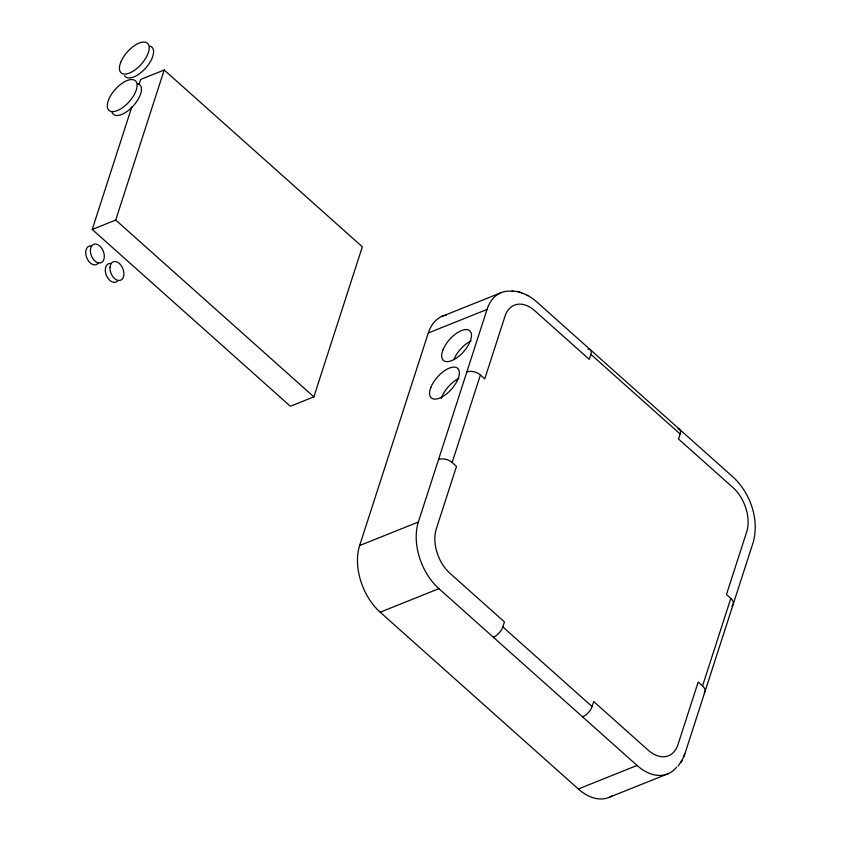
<?xml version="1.0" encoding="UTF-8"?>
<svg xmlns="http://www.w3.org/2000/svg" width="841" height="841" viewBox="0 0 841 841"><rect width="100%" height="100%" fill="white"/><g stroke="black" fill="none" stroke-linecap="round" stroke-linejoin="round"><path stroke-width="1.26" d="M139.08 84.426L140.689 79.422L164.184 70.013L362.334 246.802L313.872 396.847L290.376 406.256L92.226 229.456L131.806 106.933M92.226 229.456L115.722 220.048L164.184 70.013M611.964 795.922A49.556 31.853 68.2 0 1 578.324 788.984L380.185 612.195A49.556 31.853 68.2 0 1 359.633 545.536L428.29 332.983A49.556 31.853 68.2 0 1 446.424 314.997M676.49 767.255A49.556 31.853 68.2 0 1 637.058 765.457L438.918 588.668A49.556 31.853 68.2 0 1 418.366 522.019L487.023 309.467A49.556 31.853 68.2 0 1 512.947 291.396M493.352 637.236A9.913 4.647 -48.3 0 0 502.823 626.913L504.432 621.909L449.998 573.341A33.03 21.235 68.2 0 1 436.3 528.905L456.495 466.387L452.143 462.508L480.411 374.981A9.913 6.003 17.9 0 0 466.829 371.974M587.975 349.194A9.913 4.647 -48.3 0 1 590.855 354.345L589.247 359.349L534.802 310.781A33.03 21.235 68.2 0 0 504.957 316.353L484.763 378.87L480.411 374.981M582.624 716.889A9.913 4.647 -48.3 0 0 592.096 706.566L593.714 701.562L648.148 750.13A33.03 21.235 68.2 0 0 677.993 744.558L698.188 682.04L702.54 685.93A9.913 6.003 17.9 0 1 704.232 693.058M678.025 428.815A9.913 4.647 -48.3 0 1 680.127 433.998L678.519 439.002L732.953 487.57A33.03 21.235 68.2 0 1 746.65 532.006L726.456 594.524L730.818 598.403A9.913 6.003 17.9 0 1 731.901 606.13M702.54 685.93L730.818 598.403M677.993 766.193L682.114 760.201L684.774 754.167L753.431 541.615C759.192 519.076 750.54 494.193 734.214 478.087L536.074 301.299C529.336 295.601 521.01 291.396 512.095 290.933M441.283 398.455L441.767 397.068A19.816 9.293 -48.3 0 1 458.818 378.429M684.774 754.167L683.691 756.868L684.49 754.903M682.114 760.201L680.674 762.545L681.662 760.937M441.641 316.51L500.374 292.983M428.29 332.983L487.023 309.467M359.633 545.536L418.366 522.019M380.185 612.195L438.918 588.668M578.324 788.984L637.058 765.457M609.746 797.1L668.479 773.573M521.809 292.889L518.298 291.838M527.149 295.265L527.854 295.601M590.855 354.345L680.127 433.998M115.722 220.048L313.872 396.847M502.823 626.913L592.096 706.566M438.56 459.501A9.913 6.003 17.9 0 1 452.143 462.508M98.344 262.97A9.913 6.371 68.2 0 1 86.76 257.798A9.913 6.371 68.2 0 1 91.49 245.993M117.94 280.452A9.913 6.371 68.2 0 1 106.355 275.291A9.913 6.371 68.2 0 1 111.086 263.475M150.003 46.15A19.816 9.293 -48.3 0 1 152.925 55.8L152.274 57.703A19.816 9.293 -48.3 0 1 137.987 74.754A19.816 9.293 -48.3 0 1 124.584 75.627M137.882 83.669A19.816 9.293 -48.3 0 1 140.815 93.309L140.153 95.212A19.816 9.293 -48.3 0 1 124.941 112.852A19.816 9.293 -48.3 0 1 111.969 111.979M453.877 359.559A19.816 9.293 -48.3 0 1 470.939 340.92M120.726 62.308L120.074 64.21A19.816 9.293 -48.3 0 0 129.072 73.23A19.816 9.293 -48.3 0 0 147.911 53.813L148.573 51.911A19.816 9.293 -48.3 0 0 139.574 42.902A19.816 9.293 -48.3 0 0 120.726 62.308M108.615 99.816L107.953 101.719A19.816 9.293 -48.3 0 0 116.952 110.739A19.816 9.293 -48.3 0 0 135.8 91.322L136.463 89.419A19.816 9.293 -48.3 0 0 127.464 80.41A19.816 9.293 -48.3 0 0 108.615 99.816M442.997 349.845L442.334 351.748A19.816 9.293 -48.3 0 0 451.333 360.757A19.816 9.293 -48.3 0 0 470.172 341.351L470.834 339.449A19.816 9.293 -48.3 0 0 461.835 330.439A19.816 9.293 -48.3 0 0 442.997 349.845M430.876 387.354L430.214 389.257A19.816 9.293 -48.3 0 0 439.212 398.266A19.816 9.293 -48.3 0 0 458.061 378.86L458.723 376.957A19.816 9.293 -48.3 0 0 449.725 367.948A19.816 9.293 -48.3 0 0 430.876 387.354M90.418 249.83A9.913 6.371 68.2 0 0 100.258 262.939A9.913 6.371 68.2 0 0 101.393 247.78A9.913 6.371 68.2 0 0 90.418 249.83M110.013 267.312A9.913 6.371 68.2 0 0 119.864 280.431A9.913 6.371 68.2 0 0 120.988 265.262A9.913 6.371 68.2 0 0 110.013 267.312"/></g></svg>
